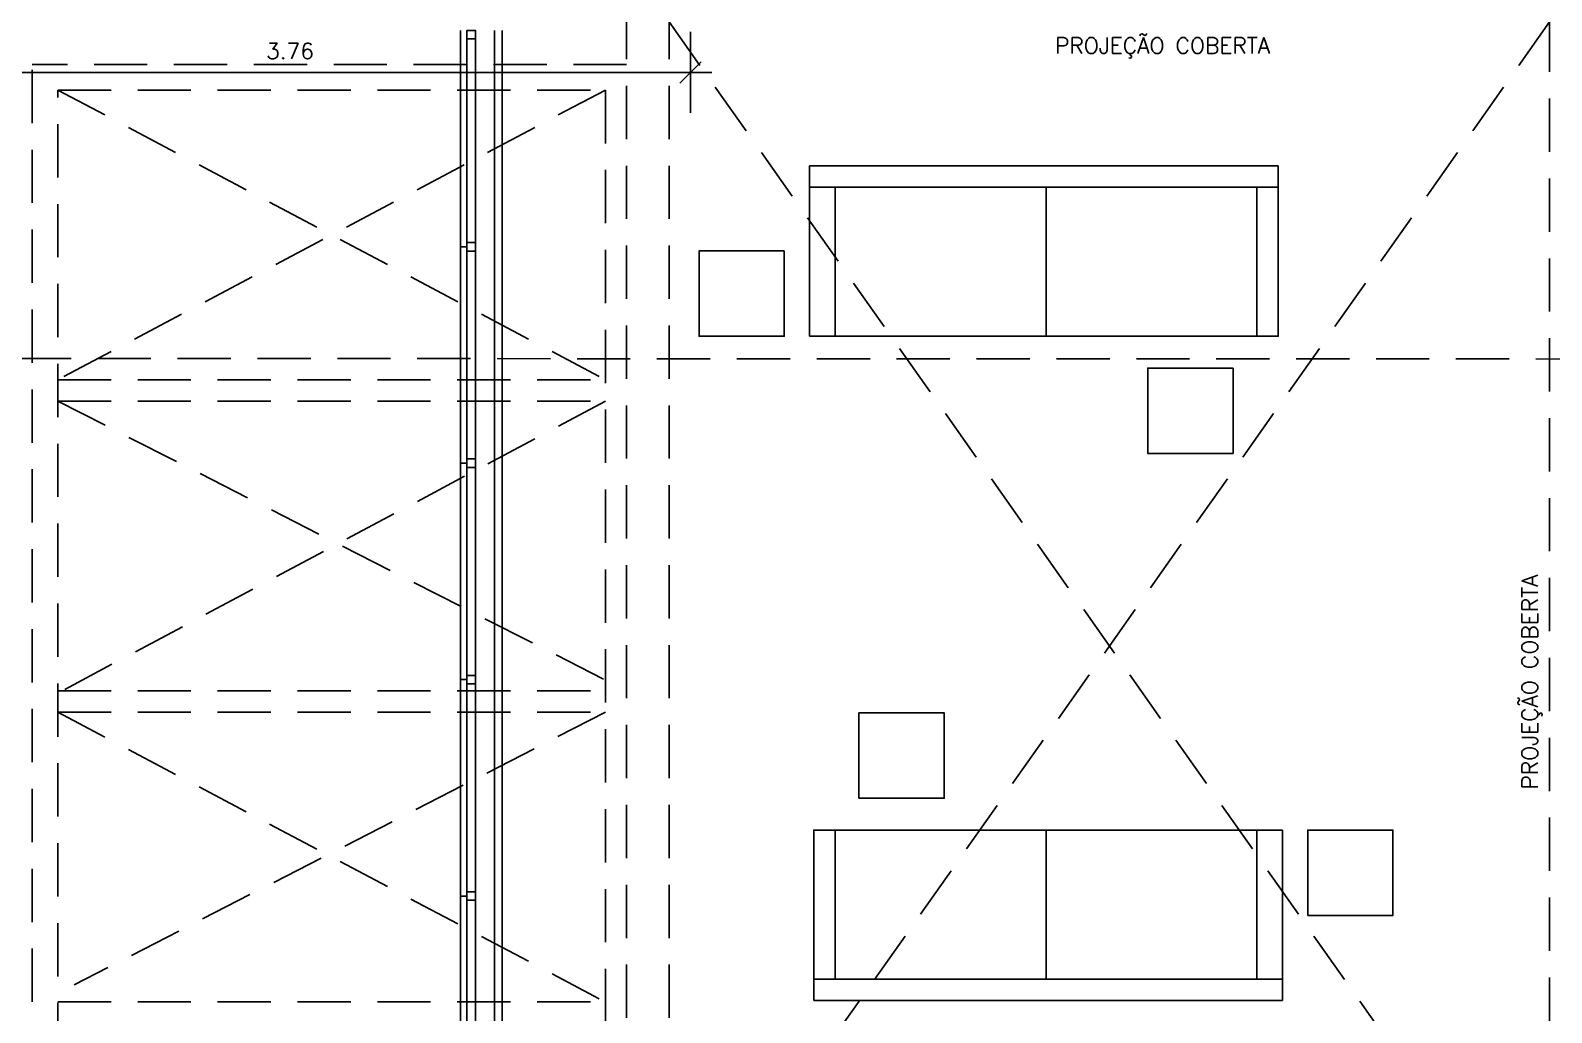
# Model space of a CAD drawing. Header units: millimetres. Extents: x 1658.6 to 1706.6, y -26.2 to 3.6.
# Drawn here: x 1662.14 to 1669.28, y -12.19 to -7.58 of the extents above; entities that cross this region are included whole.
import ezdxf

# ---------------------------------------------------------------- set-up
doc = ezdxf.new("R2010")
doc.units = ezdxf.units.MM
doc.linetypes.add('DASHED2', pattern=[0.375, 0.25, -0.125])
for name, color, linetype in [('COTA', 11, 'Continuous'), ('EM VISTA', 2, 'Continuous'), ('ESQUADRIA', 2, 'Continuous'), ('HACHURA', 11, 'Continuous'), ('MOBILIA 2', 11, 'Continuous'), ('PROJECAO', 1, 'DASHED2'), ('TEXTO 2', 2, 'Continuous')]:
    doc.layers.add(name, color=color, linetype=linetype)
doc.styles.add('ROMANS', font='romans.shx')
doc.dimstyles.new('Copy of TICK50', dxfattribs={"dimtxt": 0.075, "dimasz": 0.0995, "dimexe": 0.18, "dimexo": 0.0625, "dimgap": 0.063, "dimtad": 1, "dimrnd": 0.005, "dimzin": 4, "dimdsep": 46, "dimtxsty": 'ROMANS', "dimblk1": 'TICK', "dimblk2": 'TICK', "dimsah": 1, "dimcen": 0.09, "dimse1": 1, "dimse2": 1, "dimclrd": 256, "dimclrt": 2, "dimaunit": 1, "dimadec": 4, "dimazin": 0, "dimtfac": 1, "dimtix": 1, "dimtmove": 2, "dimatfit": 3, "dimldrblk": 'TICK', "dimfxl": 0.18, "dimtfillclr": 256, "dimtolj": 1, "dimtzin": 0, "dimlwd": -1, "dimarcsym": 0})

# ---------------------------------------------------------------- blocks, each defined once
blk = doc.blocks.new('TICK')
at = {"layer": 'COTA'}
for p, q in [((0, 1.907592907288972), (0, -1.907600000000002)), ((-1, 0), (1, 0))]:
    blk.add_line(p, q, dxfattribs=at)
at = {"layer": 'COTA', "color": 2}
blk.add_line((0.5, 0.5), (-0.5, -0.5), dxfattribs=at)
blk = doc.blocks.new('*D125')
at = {"layer": 'COTA'}
blk.add_line((1661.235116154683, -7.637958367225488), (1661.235116154683, -14.4989583672252), dxfattribs=at)
at = {"layer": 'Defpoints', "color": 0}
for p in [(1661.474447151719, -7.538458367225488), (1661.235116154683, -14.59845836722521), (1664.314447151719, -14.59845836722521)]:
    blk.add_point(p, dxfattribs=at)
at = {"layer": 'COTA', "xscale": 0.0995, "yscale": 0.0995, "zscale": 0.0995}
for p, rotation in [((1661.235116154683, -7.538458367225488), 90), ((1661.235116154683, -14.59845836722521), 270)]:
    blk.add_blockref('TICK', p, dxfattribs=dict(at, rotation=rotation))
at = {"layer": 'COTA', "color": 2, "insert": (1661.134616154683, -11.06845836722535), "char_height": 0.075, "attachment_point": 5, "rotation": 90, "style": 'ROMANS'}
blk.add_mtext('\\A1;7.06', dxfattribs=at)
blk = doc.blocks.new('*D106')
at = {"layer": 'COTA'}
blk.add_line((1661.573947151719, -7.775563523574078), (1665.134941058316, -7.775563523574078), dxfattribs=at)
at = {"layer": 'Defpoints', "color": 0}
for p in [(1661.474447151719, -7.538458367225488), (1665.234441058316, -7.538458367225488), (1665.234441058316, -7.775563523574078)]:
    blk.add_point(p, dxfattribs=at)
at = {"layer": 'COTA', "xscale": 0.0995, "yscale": 0.0995, "zscale": 0.0995, "rotation": 180}
blk.add_blockref('TICK', (1661.474447151719, -7.775563523574078), dxfattribs=at)
at = {"layer": 'COTA', "xscale": 0.0995, "yscale": 0.0995, "zscale": 0.0995}
blk.add_blockref('TICK', (1665.234441058316, -7.775563523574078), dxfattribs=at)
at = {"layer": 'COTA', "color": 2, "insert": (1663.354444105018, -7.675063523574078), "char_height": 0.075, "attachment_point": 5, "style": 'ROMANS'}
blk.add_mtext('\\A1;3.76', dxfattribs=at)
blk = doc.blocks.new('*D86')
at = {"layer": 'COTA'}
blk.add_line((1664.413947151719, -15.45237665051484), (1670.234947151719, -15.45237665051484), dxfattribs=at)
at = {"layer": 'Defpoints', "color": 0}
for p in [(1670.334447151719, -11.92545829628904), (1664.314447151719, -14.27045829628827), (1670.334447151719, -15.45237665051484)]:
    blk.add_point(p, dxfattribs=at)
at = {"layer": 'COTA', "xscale": 0.0995, "yscale": 0.0995, "zscale": 0.0995, "rotation": 180}
blk.add_blockref('TICK', (1664.314447151719, -15.45237665051484), dxfattribs=at)
at = {"layer": 'COTA', "xscale": 0.0995, "yscale": 0.0995, "zscale": 0.0995}
blk.add_blockref('TICK', (1670.334447151719, -15.45237665051484), dxfattribs=at)
at = {"layer": 'COTA', "color": 2, "insert": (1667.324447151719, -15.35187665051484), "char_height": 0.075, "attachment_point": 5, "style": 'ROMANS'}
blk.add_mtext('\\A1;6.02', dxfattribs=at)

msp = doc.modelspace()

# ---------------------------------------------------------------- linework, layer by layer
at = {"layer": 'EM VISTA', "color": 1}
for p, q in [((1664.224447151719, -7.578458367225799), (1664.224447151719, -14.68845836722535)), ((1664.314447151719, -7.578458367225799), (1664.314447151719, -12.6784583672255))]:
    msp.add_line(p, q, dxfattribs=at)
at = {"layer": 'ESQUADRIA'}
for p, q in [((1664.15444715172, -7.578458367225799), (1664.15444715172, -14.75845836722478)), ((1664.184447151719, -7.578458367225807), (1664.184447151719, -14.72845836722486)), ((1664.184447151719, -8.594258367225152), (1664.15444715172, -8.594258367225152)), ((1664.184447151719, -9.609958367225147), (1664.15444715172, -9.609958367225147)), ((1664.184447151719, -10.62565836722514), (1664.15444715172, -10.62565836722514)), ((1664.184447151719, -11.64135836722514), (1664.15444715172, -11.64135836722514))]:
    msp.add_line(p, q, dxfattribs=at)
at = {"layer": 'ESQUADRIA', "color": 3}
for points in [[(1664.184447151719, -7.618458367226069), (1664.224447151719, -7.618458367226069), (1664.224447151719, -7.578458367226077), (1664.184447151719, -7.578458367226077)], [(1664.184447151719, -8.614258367225148), (1664.224447151719, -8.614258367225148), (1664.224447151719, -8.574258367225156), (1664.184447151719, -8.574258367225156)], [(1664.184447151719, -9.629958367225143), (1664.224447151719, -9.629958367225143), (1664.224447151719, -9.589958367225151), (1664.184447151719, -9.589958367225151)], [(1664.184447151719, -10.64565836722514), (1664.224447151719, -10.64565836722514), (1664.224447151719, -10.60565836722515), (1664.184447151719, -10.60565836722515)], [(1664.184447151719, -11.66135836722513), (1664.224447151719, -11.66135836722513), (1664.224447151719, -11.62135836722514), (1664.184447151719, -11.62135836722514)]]:
    msp.add_lwpolyline(points, close=True, dxfattribs=at)
at = {"layer": 'HACHURA'}
msp.add_line((1664.349447151719, -7.578458367225807), (1664.349447151719, -12.5534583672241), dxfattribs=at)
at = {"layer": 'MOBILIA 2'}
for p, q in [((1665.792561022824, -9.013693242362805), (1665.792561022821, -8.21369324236339)), ((1667.992561022822, -8.313693243855887), (1665.792561022822, -8.31369324385328)), ((1665.912561022819, -9.013693242362805), (1665.912561022822, -8.313693243854416)), ((1666.902561022821, -9.013693242364745), (1666.902561022823, -8.313693243854772)), ((1667.892561022823, -9.013693242365413), (1667.892561022823, -8.313693243855887)), ((1665.912561022819, -9.013693242362805), (1665.792561022824, -9.013693242362805)), ((1665.912561022819, -9.013693242363715), (1667.892561022823, -9.013693242365413)), ((1667.892561022825, -11.33220423628168), (1665.91256102282, -11.33220423627998)), ((1665.91256102282, -11.33220423627998), (1665.91256102282, -12.03220423478951)), ((1666.902561022823, -11.33220423628065), (1666.902561022821, -12.03220423479063)), ((1667.892561022825, -11.33220423628259), (1668.01256102282, -11.33220423628259)), ((1667.892561022825, -11.33220423628259), (1667.892561022822, -12.03220423479098)), ((1668.01256102282, -11.33220423628259), (1668.012561022822, -12.13220423628201)), ((1665.812561022822, -12.03220423478951), (1668.012561022822, -12.03220423479212))]:
    msp.add_line(p, q, dxfattribs=at)
for points in [[(1665.792561022822, -8.21369324236339), (1667.992561022822, -8.213693242365999)], [(1667.992561022822, -8.213693242365999), (1667.992561022822, -9.013693242365413), (1667.892561022823, -9.013693242365413)], [(1665.812561022822, -12.1322042362794), (1665.812561022822, -11.33220423627998), (1665.91256102282, -11.33220423627998)], [(1668.012561022822, -12.13220423628201), (1665.812561022822, -12.1322042362794)]]:
    msp.add_lwpolyline(points, dxfattribs=at)
for points in [[(1665.674198111435, -8.613693242362807), (1665.274198111435, -8.613693242362807), (1665.274198111435, -9.013693242362805), (1665.674198111435, -9.013693242362805)], [(1667.780488033598, -9.163693242365106), (1667.380488033598, -9.163693242365106), (1667.380488033598, -9.563693242365105), (1667.780488033598, -9.563693242365105)], [(1666.024634012045, -11.18220423628029), (1666.424634012045, -11.18220423628029), (1666.424634012045, -10.78220423628029), (1666.024634012045, -10.78220423628029)], [(1668.130923934208, -11.73220423628259), (1668.530923934208, -11.73220423628259), (1668.530923934208, -11.33220423628259), (1668.130923934208, -11.33220423628259)]]:
    msp.add_lwpolyline(points, close=True, dxfattribs=at)
at = {"layer": 'PROJECAO'}
for p, q in [((1664.934447151719, -12.5884583672255), (1664.934447151719, -7.538458367225488)), ((1665.134447151719, -12.5884583672255), (1665.134447151719, -7.538458367225488)), ((1669.266447151719, -13.39845836722544), (1669.266447151719, -7.538458367225495)), ((1664.934447151719, -7.738458367225491), (1662.144447151717, -7.738458367225491)), ((1662.144447151717, -15.13845836722552), (1662.144447151717, -7.738458367225491)), ((1662.264447151717, -7.858458367225481), (1664.834447151719, -9.218458367225423)), ((1664.834447151719, -7.858458367225481), (1662.264447151717, -9.218458367225416)), ((1662.264447151717, -15.01845836722553), (1662.264447151717, -7.858458367225481)), ((1662.264447151717, -9.218458367225416), (1664.834447151719, -9.218458367225416)), ((1662.264447151717, -9.318458367225418), (1664.934447151719, -10.67845836722542)), ((1662.264447151717, -9.318458367225418), (1664.834447151719, -9.318458367225418)), ((1664.834447151719, -9.318458367225425), (1662.284447151717, -10.67845836722542)), ((1662.264447151717, -10.67845836722542), (1664.834447151719, -10.67845836722542)), ((1662.264447151717, -10.77845836722542), (1664.834447151719, -12.13845836722543)), ((1662.264447151717, -10.77845836722542), (1664.834447151719, -10.77845836722542)), ((1664.834447151719, -10.77845836722542), (1662.341935592967, -12.05845836722543)), ((1662.264447151717, -12.13845836722542), (1664.834447151719, -12.13845836722542))]:
    msp.add_line(p, q, dxfattribs=at)
at = {"layer": 'PROJECAO', "color": 11}
for p, q in [((1669.266447151719, -7.538458367225495), (1665.134447151719, -13.39845836722543)), ((1665.134447151719, -7.538458367225488), (1669.266447151719, -13.39845836722544))]:
    msp.add_line(p, q, dxfattribs=at)
at = {"layer": 'PROJECAO', "color": 3}
msp.add_line((1661.326581848989, -9.118225033420085), (1703.054880457197, -9.131191714492502), dxfattribs=at)
at = {"layer": 'PROJECAO'}
msp.add_lwpolyline([(1662.264447151717, -7.858458367225481), (1664.834447151719, -7.858458367225481), (1664.834447151719, -13.69845836722543), (1670.234447151719, -13.69845836722543), (1670.234447151719, -13.89845836722552), (1693.229447151718, -13.89845836722552)], dxfattribs=at)

# ---------------------------------------------------------------- texts
at = {"layer": 'TEXTO 2', "style": 'ROMANS'}
msp.add_text('PROJEÇÃO COBERTA', height=0.075, dxfattribs=at).set_placement((1666.945080011102, -7.687260187742119))
msp.add_text('PROJEÇÃO COBERTA', height=0.075, rotation=90, dxfattribs=at).set_placement((1669.210475914884, -11.14197234047972))

# ---------------------------------------------------------------- dimensions: what is measured, and where the dimension line sits
at = {"layer": 'COTA'}
dim = msp.add_linear_dim(base=(1661.235116154683, -14.59845836722521), p1=(1661.474447151719, -7.538458367225488), p2=(1664.314447151719, -14.59845836722521), angle=90, dimstyle='Copy of TICK50', dxfattribs=at)
dim.commit()
dim.dimension.update_dxf_attribs({"geometry": '*D125', "text_midpoint": (1661.134616154683, -11.06845836722535)})
for base, p1, p2, picture, middle in [((1665.234441058316, -7.775563523574078), (1661.474447151719, -7.538458367225488), (1665.234441058316, -7.538458367225488), '*D106', (1663.354444105018, -7.675063523574078)), ((1670.334447151719, -15.45237665051484), (1664.314447151719, -14.27045829628827), (1670.334447151719, -11.92545829628904), '*D86', (1667.324447151719, -15.35187665051484))]:
    dim = msp.add_linear_dim(base=base, p1=p1, p2=p2, dimstyle='Copy of TICK50', dxfattribs=at)
    dim.commit()
    dim.dimension.update_dxf_attribs({"geometry": picture, "text_midpoint": middle})

doc.saveas('drawing.dxf')
